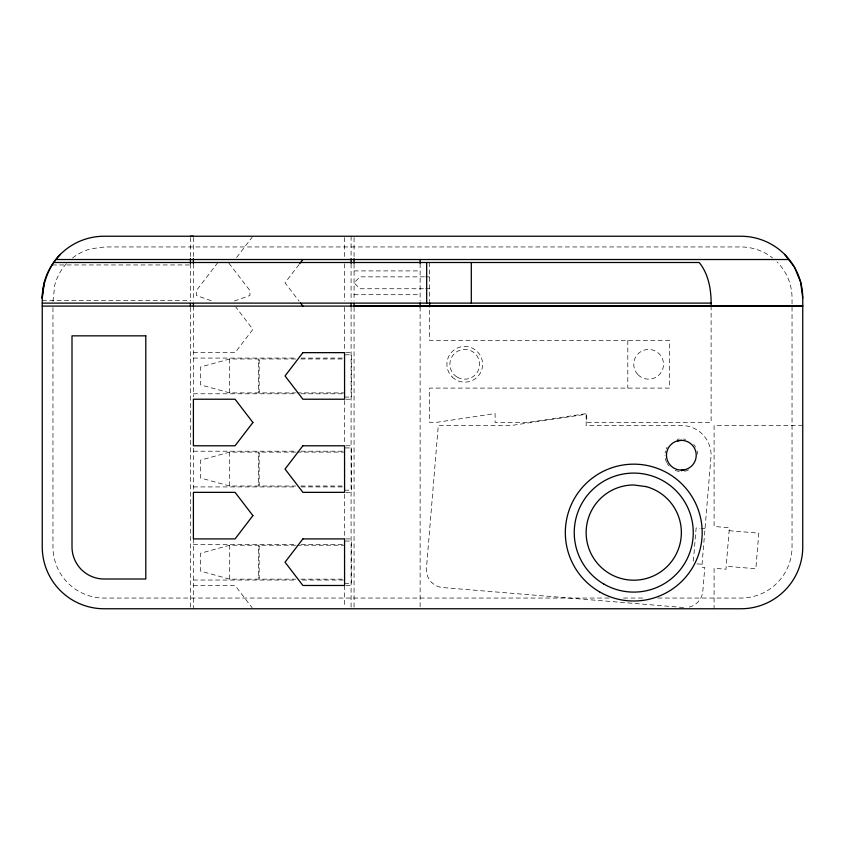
<?xml version="1.0" encoding="UTF-8"?>
<svg xmlns="http://www.w3.org/2000/svg" width="845" height="845" viewBox="0 0 845 845"><rect width="100%" height="100%" fill="white"/><g stroke="black" fill="none" stroke-linecap="round" stroke-linejoin="round"><path stroke-width="0.63" stroke-dasharray="4.22 3.17" d="M693.375 561.154L696.122 527.956L699.935 528.273M217.894 262.499L196.378 290.564L196.378 295.496L211.915 301M236.6 257.503L252.127 237.255M299.056 264.527L285.04 282.811L299.056 301.084M234.382 301L249.93 295.496L249.93 290.564L228.403 262.499M229.692 358.977L200.54 367.005L200.54 384.866L229.692 392.893L258.559 392.893L258.559 358.977L229.692 358.977L229.692 392.893M229.692 452.107L200.54 460.134L200.54 477.995L229.692 486.023L258.559 486.023L258.559 452.107L229.692 452.107L229.692 486.023M229.692 545.236L200.54 553.264L200.54 571.114L229.692 579.152L258.559 579.152L258.559 545.236L229.692 545.236L229.692 579.152M52.253 264.96L190.421 264.96M354.066 270.907L420.123 270.907M424.391 276.854L360.023 276.854L354.066 282.811L360.023 288.758L424.391 288.758M425.7 276.854L429.64 276.854M425.7 288.758L429.64 288.758M354.066 294.704L420.123 294.704M42.25 300.662L190.421 300.662M193.399 352.65L235.058 352.65L252.908 329.37L235.829 307.105M345.858 352.65L351.087 352.65M345.14 354.815L351.689 354.815L351.689 397.065L345.14 397.065M193.399 358.079L295.919 358.079M301.169 358.079L344.549 358.079M295.634 358.977L259.151 358.977L259.151 392.893L295.634 392.893M300.841 358.977L343.841 358.977M258.559 360.466L259.151 360.466M258.559 391.404L259.151 391.404M296.933 392.893L343.841 392.893M193.399 393.791L295.919 393.791M301.169 393.791L344.549 393.791M345.858 399.22L351.087 399.22M802.75 425.479L714.088 425.479L714.088 526.467L729.383 527.734L725.95 569.245L714.088 568.262L714.088 608.759M345.858 445.78L351.087 445.78M345.14 447.934L351.689 447.934L351.689 490.184L345.14 490.184M193.399 451.209L295.919 451.209M301.169 451.209L344.549 451.209M295.634 452.107L259.151 452.107L259.151 486.023L295.634 486.023M296.933 452.107L343.841 452.107M258.559 453.596L259.151 453.596M258.559 484.534L259.151 484.534M300.841 486.023L343.841 486.023M193.399 486.921L295.919 486.921M301.169 486.921L344.549 486.921M345.858 492.35L351.087 492.35M345.858 538.909L351.087 538.909M345.14 541.064L351.689 541.064L351.689 583.314L345.14 583.314M193.399 544.338L295.919 544.338M301.169 544.338L344.549 544.338M295.634 545.236L259.151 545.236L259.151 579.152L295.634 579.152M296.933 545.236L343.841 545.236M258.559 546.726L259.151 546.726M258.559 577.663L259.151 577.663M300.841 579.152L343.841 579.152M193.399 580.04L295.919 580.04M302.489 580.04L343.228 580.04M193.399 585.479L235.058 585.479L252.127 607.745M345.858 585.479L351.087 585.479M609.034 598.049L104.136 598.049A51.175 51.175 0 0 1 52.96 546.873L52.96 306.746M623.536 598.049L644.629 598.049M657.811 598.049L740.864 598.049A51.175 51.175 0 0 0 792.04 546.873L792.04 298.127A51.175 51.175 0 0 0 777.051 261.939M701.202 528.378L705.015 528.695M729.14 530.702L758.789 533.153L755.842 568.738L726.193 566.277M696.988 563.858L702.068 564.28M683.552 607.523L442.769 587.56A17.851 17.851 0 0 1 426.45 568.294L438.291 425.479L511.405 425.479L586.145 414.261L586.145 425.479L681.355 425.479A29.755 29.755 0 0 1 711.11 455.233L701.825 567.248L704.783 567.491L702.818 591.215A17.851 17.851 0 0 1 688.21 607.302M711.11 305.742L711.11 422.5L586.736 422.5L586.736 413.575L527.227 422.5L495.096 422.5L495.096 413.575L435.587 422.5L429.64 422.5L429.64 388.098L669.451 388.098L669.451 340.493L429.64 340.493L429.64 306.978M627.803 340.493L627.803 388.098M429.64 262.499L429.64 301.496M420.123 263.482L420.123 300.968M420.123 306.967L420.123 607.439M354.066 237.54L354.066 258.232M354.066 263.883L354.066 301.031M354.066 307.326L354.066 607.439M351.087 236.241L351.087 257.302M351.087 263.883L351.087 300.915M351.087 307.326L351.087 607.439M344.549 237.54L344.549 259.521M344.549 263.809L344.549 300.915M344.549 307.326L344.549 350.759M344.549 400.509L344.549 444.491M344.549 494.24L344.549 538.909M344.549 585.479L344.549 607.46M193.399 237.54L193.399 258.232M193.399 263.883L193.399 300.915M193.399 306.091L193.399 396.833M193.399 448.167L193.399 491.61M193.399 538.909L193.399 608.759M190.421 237.54L190.421 259.521M190.421 263.883L190.421 300.915M190.421 307.326L190.421 608.759M52.96 301.475L54.798 284.913A51.08 51.08 0 0 1 68.012 262.013M72.554 257.978A51.08 51.08 0 0 1 90.911 248.789L104.843 246.951L740.864 246.951A51.175 51.175 0 0 1 772.499 257.905M688.601 469.904A16.361 16.361 0 0 1 681.355 471.594M679.222 471.457A16.361 16.361 0 0 1 674.109 469.904M669.06 466.017A16.361 16.361 0 0 1 667.18 463.409M666.684 462.468A16.361 16.361 0 0 1 664.994 455.233M665.131 453.089A16.361 16.361 0 0 1 665.554 450.998M666.24 448.97A16.361 16.361 0 0 1 667.18 447.047M677.12 439.421A16.361 16.361 0 0 1 679.222 439.009M683.489 439.009A16.361 16.361 0 0 1 685.591 439.421M693.66 444.438A16.361 16.361 0 0 1 695.53 447.047M697.167 450.998A16.361 16.361 0 0 1 697.685 454.166M638.112 374.81A14.872 14.872 0 0 0 662.998 368.145A14.872 14.872 0 0 0 644.777 349.925A14.872 14.872 0 0 0 638.112 374.81M457.314 377.176A14.872 14.872 0 0 0 479.622 364.29A14.872 14.872 0 0 0 457.314 351.414A14.872 14.872 0 0 0 457.314 377.176M452.128 376.923A17.851 17.851 0 0 0 481.999 368.916A17.851 17.851 0 0 0 460.134 347.052A17.851 17.851 0 0 0 452.128 376.923"/><path stroke-width="1.27" d="M42.25 298.2C42.841 281.881 49.052 266.249 60.375 254.366M784.625 254.366L794.458 267.189L800.637 282.114L802.75 298.127L802.75 546.873A61.886 61.886 0 0 1 740.864 608.759L104.136 608.759A61.886 61.886 0 0 1 42.25 546.873L42.25 298.127L44.362 282.114M299.785 263.577L302.89 259.521M677.51 440.858A14.872 14.872 0 0 1 695.731 459.078A14.872 14.872 0 0 1 670.835 465.753A14.872 14.872 0 0 1 677.51 440.858L681.355 440.351M681.355 470.105L685.211 469.598M190.421 236.251L193.399 236.241M56.425 259.521L788.575 259.521M54.133 262.499L699.227 262.499C708.976 274.583 711.416 290.838 711.11 305.985M42.25 303.112L711.11 303.112M42.25 306.091L802.75 306.091L354.066 306.091L354.066 303.376M300.566 303.049L302.89 306.091M471.309 262.499L471.309 303.112M429.64 302.795L429.64 306.693M426.683 262.499L426.683 303.112M420.123 259.521L420.123 263.482M420.123 303.017L420.123 306.967M354.066 258.623L354.066 263.323M351.087 258.623L351.087 263.408M351.087 303.376L351.087 306.091M193.399 258.623L193.399 263.408M193.399 303.376L193.399 306.091M190.421 258.623L190.421 263.408M190.421 303.376L190.421 306.091M802.75 298.127A61.886 61.886 0 0 0 740.864 236.241L104.136 236.241A61.886 61.886 0 0 0 42.25 298.127M302.89 352.65L285.04 375.94L302.89 399.22L344.58 399.22L344.549 352.65L302.89 352.65M252.908 422.5L235.058 445.78L193.399 445.78L193.399 399.22L235.058 399.22L252.908 422.5M302.89 445.78L285.04 469.059L302.89 492.35L344.58 492.35L344.549 445.78L302.89 445.78M252.908 515.63L235.058 538.909L193.399 538.909L193.399 492.35L235.058 492.35L252.908 515.63M302.89 538.909L285.04 562.189L302.89 585.479L344.58 585.479L344.549 538.909L302.89 538.909M145.794 335.845L72.005 335.845L72.005 546.873A32.131 32.131 0 0 0 104.136 579.005L145.794 579.005L145.794 335.845M646.076 486.604L633.75 484.977A47.605 47.605 0 0 0 590.602 552.704A47.605 47.605 0 0 0 670.222 563.192A47.605 47.605 0 0 0 646.076 486.604M603.995 584.127A59.509 59.509 0 0 0 693.259 532.593A59.509 59.509 0 0 0 603.995 481.058A59.509 59.509 0 0 0 603.995 584.127M599.538 591.849A68.434 68.434 0 0 0 702.184 532.593A68.434 68.434 0 0 0 599.538 473.327A68.434 68.434 0 0 0 599.538 591.849"/></g></svg>
